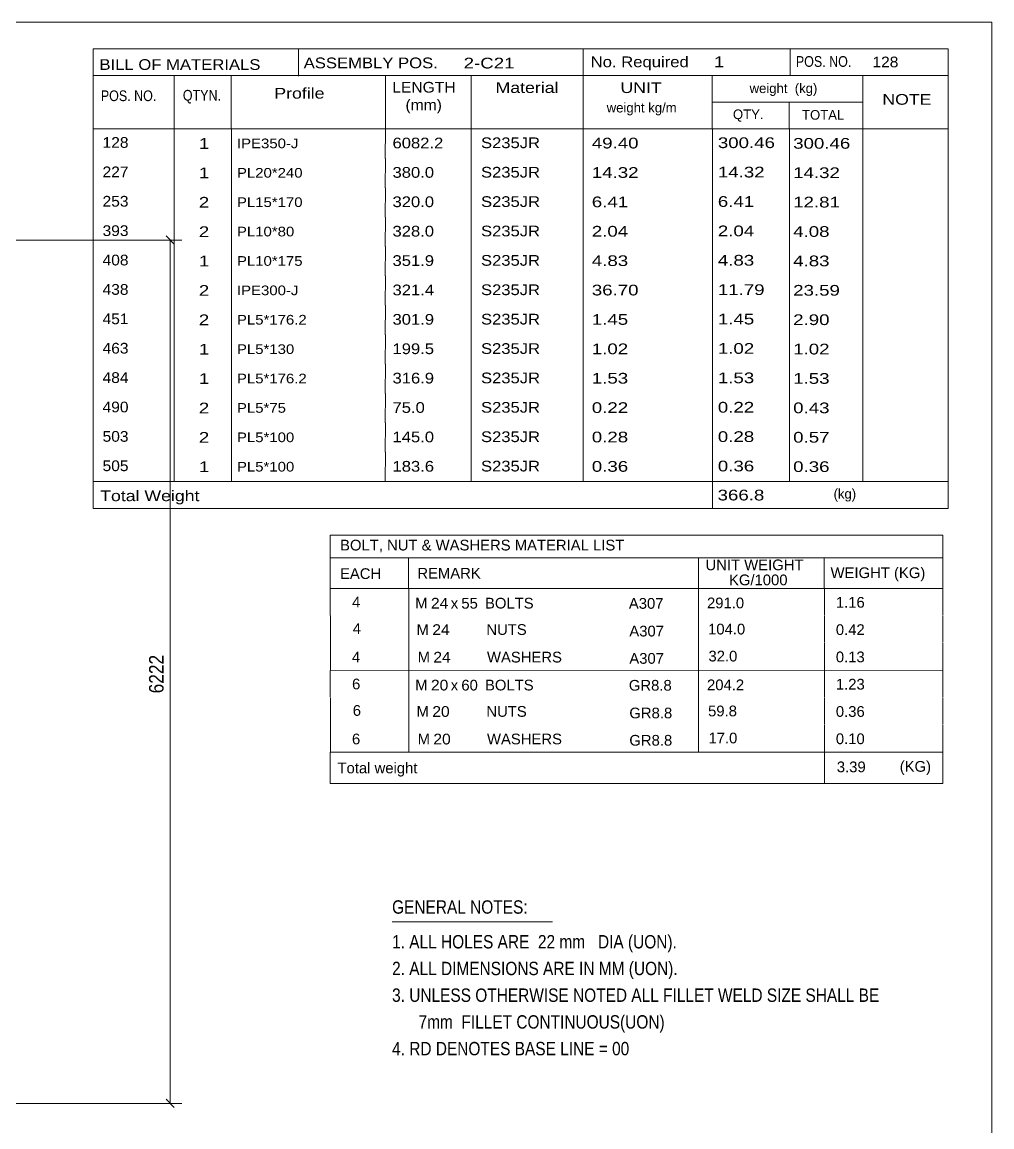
# Model space of a CAD drawing. Header units: millimetres. Extents: x 2 to 579, y 1 to 405.
# Drawn here: x 379.3 to 579, y 177.6 to 405 of the extents above; entities that cross this region are included whole.
import ezdxf

# ---------------------------------------------------------------- set-up
doc = ezdxf.new("R2010")
doc.units = ezdxf.units.MM
doc.linetypes.add('XKITLINE00', pattern=[0])
for name, color, linetype, lineweight in [('Dimensions', 7, 'Continuous', 0), ('DrawingSheet', 5, 'Continuous', 0), ('OtherObjectType', 7, 'Continuous', 0)]:
    doc.layers.add(name, color=color, linetype=linetype, lineweight=lineweight)
doc.styles.add('ARIAL', font='ARIAL.TTF')
doc.styles.add('ARIAL_NARROW', font='ARIALN.TTF')

# ---------------------------------------------------------------- blocks, each defined once
blk = doc.blocks.new('*A102')
at = {"layer": 'DrawingSheet', "color": 5, "linetype": 'XKITLINE00', "lineweight": 0}
for p, q in [((579, 405), (5, 405)), ((579, 5), (579, 405))]:
    blk.add_line(p, q, dxfattribs=at)
blk = doc.blocks.new('*A103')
at = {"layer": 'OtherObjectType', "color": 7, "linetype": 'XKITLINE00', "lineweight": 0}
for p, q in [((442.76, 299.4), (442.75, 288.4)), ((442.76, 299.4), (568.88, 299.4)), ((568.88, 299.4), (568.88, 288.4)), ((442.75, 294.75), (568.88, 294.75)), ((458.87, 294.76), (458.87, 288.4)), ((518.57, 294.76), (518.57, 288.4)), ((544.47, 294.74), (544.47, 288.4)), ((442.76, 288.37), (442.76, 282.87)), ((442.77, 288.4), (568.88, 288.4)), ((458.92, 288.4), (458.92, 282.78)), ((518.57, 288.4), (518.57, 282.78)), ((544.5, 288.4), (544.5, 282.9)), ((568.88, 288.4), (568.88, 282.9)), ((442.79, 282.78), (442.79, 277.17)), ((458.95, 282.78), (458.95, 277.16)), ((518.57, 282.78), (518.57, 277.16)), ((544.5, 282.78), (544.5, 277.28)), ((568.88, 282.78), (568.88, 277.28)), ((442.79, 277.15), (442.79, 271.58)), ((458.95, 277.16), (458.95, 271.54)), ((518.57, 277.16), (518.57, 271.54)), ((544.5, 277.16), (544.5, 271.55)), ((568.88, 277.16), (568.88, 271.55)), ((568.88, 271.55), (442.75, 271.58)), ((442.76, 271.51), (442.76, 266.01)), ((458.92, 271.54), (458.92, 265.92)), ((518.57, 271.54), (518.57, 265.92)), ((544.5, 271.54), (544.5, 266.04)), ((568.88, 271.54), (568.88, 266.04)), ((442.79, 265.92), (442.79, 260.31)), ((458.95, 265.92), (458.95, 260.31)), ((518.57, 265.92), (518.57, 260.31)), ((544.5, 265.92), (544.5, 260.42)), ((568.88, 265.92), (568.88, 260.42)), ((442.79, 260.29), (442.79, 254.72)), ((458.95, 260.3), (458.95, 254.69)), ((518.57, 260.31), (518.57, 254.69)), ((544.5, 260.3), (544.5, 254.7)), ((568.88, 260.3), (568.88, 254.69)), ((568.88, 254.69), (442.75, 254.72)), ((442.78, 254.69), (442.78, 248.28)), ((442.85, 254.68), (568.87, 254.69)), ((544.5, 254.65), (544.5, 248.24)), ((568.87, 254.66), (568.87, 248.24)), ((442.77, 248.24), (568.87, 248.24))]:
    blk.add_line(p, q, dxfattribs=at)
at = {"layer": 'OtherObjectType', "color": 7, "style": 'ARIAL_NARROW'}
for s, width, p in [('BOLT, NUT & WASHERS MATERIAL LIST', 1.211571, (444.79, 296.24)), ('UNIT WEIGHT', 1.211571, (520.03, 292.17)), ('EACH', 1.211571, (444.78, 290.37)), ('REMARK', 1.211571, (460.7, 290.46)), (' KG/1000', 1.211571, (524.02, 289.08)), ('WEIGHT (KG)', 1.211571, (545.78, 290.55)), ('4', 1.211571, (447.26, 284.5)), ('291.0', 1.211571, (520.34, 284.33)), ('1.16', 1.211571, (546.87, 284.46)), ('M', 1.211571, (460.26, 284.3)), ('24', 1.275, (463.5, 284.28)), ('x', 1.211571, (467.58, 284.28)), ('55', 1.211571, (469.76, 284.27)), ('BOLTS', 1.211571, (474.63, 284.29)), ('A307', 1.211571, (504.25, 284.24)), ('4', 1.211571, (447.4, 279.06)), ('M', 1.211571, (460.54, 278.86)), ('24', 1.275, (463.78, 278.84)), ('NUTS', 1.211571, (474.91, 278.86)), ('A307', 1.211571, (504.35, 278.54)), ('104.0', 1.211571, (520.56, 278.95)), ('0.42', 1.211571, (546.87, 278.84)), ('4', 1.211571, (447.24, 273.19)), ('M', 1.211571, (460.76, 273.19)), ('24', 1.275, (464, 273.17)), ('WASHERS', 1.211571, (475.04, 273.18)), ('32.0', 1.211571, (520.64, 273.39)), ('0.13', 1.211571, (546.87, 273.23)), ('A307', 1.211571, (504.35, 272.92)), ('6', 1.211571, (447.26, 267.65)), ('M', 1.211571, (460.26, 267.44)), ('20', 1.275, (463.5, 267.42)), ('x', 1.211571, (467.58, 267.42)), ('60', 1.211571, (469.76, 267.41)), ('BOLTS', 1.211571, (474.63, 267.43)), ('GR8.8', 1.211571, (504.25, 267.38)), ('204.2', 1.211571, (520.34, 267.47)), ('1.23', 1.211571, (546.87, 267.61)), ('6', 1.211571, (447.4, 262.2)), ('M', 1.211571, (460.54, 262.01)), ('20', 1.275, (463.78, 261.99)), ('NUTS', 1.211571, (474.91, 262)), ('GR8.8', 1.211571, (504.35, 261.68)), ('59.8', 1.211571, (520.56, 262.1)), ('0.36', 1.211571, (546.87, 261.99)), ('6', 1.211571, (447.24, 256.33)), ('M', 1.211571, (460.76, 256.33)), ('20', 1.275, (464, 256.31)), ('WASHERS', 1.211571, (475.04, 256.33)), ('GR8.8', 1.211571, (504.35, 256.06)), ('17.0', 1.211571, (520.64, 256.53)), ('0.10', 1.211571, (546.87, 256.37)), ('Total weight', 1.211571, (444.26, 250.36)), ('3.39', 1.211571, (547.07, 250.59)), ('(KG)', 1.211571, (560.02, 250.69))]:
    blk.add_text(s, height=2.2, dxfattribs=dict(at, width=width)).set_placement(p)
blk = doc.blocks.new('*A104')
at = {"layer": 'OtherObjectType', "color": 7, "linetype": 'XKITLINE00', "lineweight": 0}
blk.add_line((455.5, 219.82), (488.5, 219.82), dxfattribs=at)
at = {"layer": 'OtherObjectType', "color": 7, "style": 'ARIAL_NARROW', "width": 1.008832}
for s, p in [('GENERAL NOTES:', (455.5, 221.47)), ('1. ALL HOLES ARE  22 mm   DIA (UON).', (455.5, 214.32)), ('2. ALL DIMENSIONS ARE IN MM (UON).', (455.5, 208.82)), ('3. UNLESS OTHERWISE NOTED ALL FILLET WELD SIZE SHALL BE', (455.5, 203.32)), ('7mm  FILLET CONTINUOUS(UON)', (460.95, 197.82)), ('4. RD DENOTES BASE LINE = 00', (455.5, 192.32))]:
    blk.add_text(s, height=2.75, dxfattribs=at).set_placement(p)
blk = doc.blocks.new('*A108')
at = {"layer": 'OtherObjectType', "color": 7, "linetype": 'XKITLINE00', "lineweight": 0}
for p, q in [((393.98, 399.5), (569.98, 399.5)), ((393.98, 399.5), (393.98, 388.5)), ((436.26, 399.42), (436.26, 393.87)), ((494.85, 394), (494.85, 399.5)), ((537.43, 393.96), (537.43, 399.42)), ((569.98, 394), (569.98, 399.5)), ((393.98, 394), (569.98, 394)), ((410.64, 394), (410.64, 383)), ((422.4, 393.98), (422.4, 383.03)), ((454.12, 393.99), (454.13, 383)), ((471.78, 393.98), (471.78, 383)), ((494.85, 393.98), (494.85, 383)), ((521.43, 394), (521.43, 383)), ((552.42, 394), (552.42, 383)), ((569.98, 394), (569.98, 388.5)), ((393.98, 388.5), (393.98, 383)), ((521.45, 388.52), (552.45, 388.52)), ((537.28, 388.52), (537.28, 383)), ((569.98, 388.5), (569.98, 383)), ((393.98, 383), (569.98, 383)), ((393.98, 383), (393.98, 376.95)), ((410.63, 383), (410.63, 376.95)), ((422.44, 382.99), (422.44, 376.95)), ((454.12, 383), (454.11, 376.95)), ((471.79, 383), (471.79, 376.95)), ((494.87, 383), (494.87, 376.95)), ((521.44, 383), (521.44, 376.95)), ((537.33, 382.95), (537.33, 376.95)), ((552.43, 383), (552.43, 376.95)), ((569.98, 383), (569.98, 376.95)), ((393.98, 376.95), (393.98, 370.9)), ((410.63, 376.95), (410.63, 370.9)), ((422.44, 376.94), (422.44, 370.9)), ((454.12, 376.95), (454.11, 370.9)), ((471.79, 376.95), (471.79, 370.9)), ((494.87, 376.95), (494.87, 370.9)), ((521.44, 376.95), (521.44, 370.9)), ((537.33, 376.9), (537.33, 370.9)), ((552.43, 376.95), (552.43, 370.9)), ((569.98, 376.95), (569.98, 370.9)), ((393.98, 370.9), (393.98, 364.85)), ((410.63, 370.9), (410.63, 364.85)), ((422.44, 370.89), (422.44, 364.85)), ((454.12, 370.9), (454.11, 364.85)), ((471.79, 370.9), (471.79, 364.85)), ((494.87, 370.9), (494.87, 364.85)), ((521.44, 370.9), (521.44, 364.85)), ((537.33, 370.85), (537.33, 364.85)), ((552.43, 370.9), (552.43, 364.85)), ((569.98, 370.9), (569.98, 364.85)), ((393.98, 364.85), (393.98, 358.8)), ((410.63, 364.85), (410.63, 358.8)), ((422.44, 364.84), (422.44, 358.8)), ((454.12, 364.85), (454.11, 358.8)), ((471.79, 364.85), (471.79, 358.8)), ((494.87, 364.85), (494.87, 358.8)), ((521.44, 364.85), (521.44, 358.8)), ((537.33, 364.8), (537.33, 358.8)), ((552.43, 364.85), (552.43, 358.8)), ((569.98, 364.85), (569.98, 358.8)), ((393.98, 358.8), (393.98, 352.75)), ((410.63, 358.8), (410.63, 352.75)), ((422.44, 358.79), (422.44, 352.75)), ((454.12, 358.8), (454.11, 352.75)), ((471.79, 358.8), (471.79, 352.75)), ((494.87, 358.8), (494.87, 352.75)), ((521.44, 358.8), (521.44, 352.75)), ((537.33, 358.75), (537.33, 352.75)), ((552.43, 358.8), (552.43, 352.75)), ((569.98, 358.8), (569.98, 352.75)), ((393.98, 352.75), (393.98, 346.7)), ((410.63, 352.75), (410.63, 346.7)), ((422.44, 352.74), (422.44, 346.7)), ((454.12, 352.75), (454.11, 346.7)), ((471.79, 352.75), (471.79, 346.7)), ((494.87, 352.75), (494.87, 346.7)), ((521.44, 352.75), (521.44, 346.7)), ((537.33, 352.7), (537.33, 346.7)), ((552.43, 352.75), (552.43, 346.7)), ((569.98, 352.75), (569.98, 346.7)), ((393.98, 346.7), (393.98, 340.65)), ((410.63, 346.7), (410.63, 340.65)), ((422.44, 346.69), (422.44, 340.65)), ((454.12, 346.7), (454.11, 340.65)), ((471.79, 346.7), (471.79, 340.65)), ((494.87, 346.7), (494.87, 340.65)), ((521.44, 346.7), (521.44, 340.65)), ((537.33, 346.65), (537.33, 340.65)), ((552.43, 346.7), (552.43, 340.65)), ((569.98, 346.7), (569.98, 340.65)), ((393.98, 340.65), (393.98, 334.6)), ((410.63, 340.65), (410.63, 334.6)), ((422.44, 340.64), (422.44, 334.6)), ((454.12, 340.65), (454.11, 334.6)), ((471.79, 340.65), (471.79, 334.6)), ((494.87, 340.65), (494.87, 334.6)), ((521.44, 340.65), (521.44, 334.6)), ((537.33, 340.6), (537.33, 334.6)), ((552.43, 340.65), (552.43, 334.6)), ((569.98, 340.65), (569.98, 334.6)), ((393.98, 334.6), (393.98, 328.55)), ((410.63, 334.6), (410.63, 328.55)), ((422.44, 334.59), (422.44, 328.55)), ((454.12, 334.6), (454.11, 328.55)), ((471.79, 334.6), (471.79, 328.55)), ((494.87, 334.6), (494.87, 328.55)), ((521.44, 334.6), (521.44, 328.55)), ((537.33, 334.55), (537.33, 328.55)), ((552.43, 334.6), (552.43, 328.55)), ((569.98, 334.6), (569.98, 328.55)), ((393.98, 328.55), (393.98, 322.5)), ((410.63, 328.55), (410.63, 322.5)), ((422.44, 328.54), (422.44, 322.5)), ((454.12, 328.55), (454.11, 322.5)), ((471.79, 328.55), (471.79, 322.5)), ((494.87, 328.55), (494.87, 322.5)), ((521.44, 328.55), (521.44, 322.5)), ((537.33, 328.5), (537.33, 322.5)), ((552.43, 328.55), (552.43, 322.5)), ((569.98, 328.55), (569.98, 322.5)), ((393.98, 322.5), (393.98, 316.45)), ((410.63, 322.5), (410.63, 316.45)), ((422.44, 322.49), (422.44, 316.45)), ((454.12, 322.5), (454.11, 316.45)), ((471.79, 322.5), (471.79, 316.45)), ((494.87, 322.5), (494.87, 316.45)), ((521.44, 322.5), (521.44, 316.45)), ((537.33, 322.45), (537.33, 316.45)), ((552.43, 322.5), (552.43, 316.45)), ((569.98, 322.5), (569.98, 316.45)), ((393.98, 316.45), (393.98, 310.4)), ((410.63, 316.45), (410.63, 310.4)), ((422.44, 316.44), (422.44, 310.4)), ((454.12, 316.45), (454.11, 310.4)), ((471.79, 316.45), (471.79, 310.4)), ((494.87, 316.45), (494.87, 310.4)), ((521.44, 316.45), (521.44, 310.4)), ((537.33, 316.4), (537.33, 310.4)), ((552.43, 316.45), (552.43, 310.4)), ((569.98, 316.45), (569.98, 310.4)), ((393.98, 310.4), (569.98, 310.4)), ((393.98, 310.4), (393.98, 304.9)), ((521.44, 310.4), (521.44, 304.9)), ((569.98, 310.4), (569.98, 304.9)), ((393.98, 304.9), (569.98, 304.9))]:
    blk.add_line(p, q, dxfattribs=at)
at = {"layer": 'OtherObjectType', "color": 7, "style": 'ARIAL_NARROW'}
for s, height, width, p in [('No. Required', 2.2, 1.36, (496.39, 395.72)), ('POS. NO.', 2.2, 1.02, (538.63, 395.79)), ('BILL OF MATERIALS', 2.2, 1.36, (395.25, 395.16)), ('ASSEMBLY POS.', 2.2, 1.36, (437.3, 395.5)), ('2-C21', 2.2, 1.525501, (470.23, 395.46)), ('1', 2.2, 1.525501, (521.75, 395.72)), ('128', 2.2, 1.270501, (554.4, 395.69)), ('Profile', 2.2, 1.445, (431.26, 389.25)), ('LENGTH', 2.2, 1.275, (455.54, 390.49)), ('Material', 2.2, 1.445, (476.81, 390.41)), ('UNIT', 2.2, 1.445, (502.52, 390.4)), ('weight  (kg)', 1.98, 1.19, (529.11, 390.39)), ('POS. NO.', 2.2, 1.02, (395.53, 388.74)), ('QTYN.', 2.2, 1.02, (412.42, 388.84)), ('(mm)', 2.2, 1.275, (458.26, 386.86)), ('NOTE', 2.2, 1.445, (556.44, 387.99)), ('weight kg/m', 1.98, 1.19, (499.69, 386.4)), ('QTY.', 1.98, 1.19, (525.68, 385.03)), ('TOTAL', 1.98, 1.19, (539.9, 384.91)), ('128', 2.2, 1.270501, (395.89, 379.12)), ('1', 2.2, 1.525501, (415.71, 378.91)), ('IPE350-J', 1.98, 1.355501, (423.56, 379.04)), ('6082.2', 2.2, 1.355501, (455.59, 379.01)), ('S235JR', 2.2, 1.355501, (473.81, 379.05)), ('49.40', 2.2, 1.525501, (496.62, 378.99)), ('300.46', 2.2, 1.525501, (522.57, 379.07)), ('300.46', 2.2, 1.525501, (538.08, 378.94)), ('227', 2.2, 1.270501, (395.89, 373.07)), ('14.32', 2.2, 1.525501, (522.57, 373.02)), ('1', 2.2, 1.525501, (415.71, 372.86)), ('PL20*240', 1.98, 1.355501, (423.56, 372.99)), ('380.0', 2.2, 1.355501, (455.59, 372.96)), ('S235JR', 2.2, 1.355501, (473.81, 373)), ('14.32', 2.2, 1.525501, (496.62, 372.94)), ('14.32', 2.2, 1.525501, (538.08, 372.89)), ('253', 2.2, 1.270501, (395.89, 367.02)), ('2', 2.2, 1.525501, (415.71, 366.81)), ('PL15*170', 1.98, 1.355501, (423.56, 366.94)), ('320.0', 2.2, 1.355501, (455.59, 366.91)), ('S235JR', 2.2, 1.355501, (473.81, 366.95)), ('6.41', 2.2, 1.525501, (496.62, 366.89)), ('6.41', 2.2, 1.525501, (522.57, 366.97)), ('12.81', 2.2, 1.525501, (538.08, 366.84)), ('393', 2.2, 1.270501, (395.89, 360.97)), ('2', 2.2, 1.525501, (415.71, 360.76)), ('PL10*80', 1.98, 1.355501, (423.56, 360.89)), ('328.0', 2.2, 1.355501, (455.59, 360.86)), ('S235JR', 2.2, 1.355501, (473.81, 360.9)), ('2.04', 2.2, 1.525501, (496.62, 360.84)), ('2.04', 2.2, 1.525501, (522.57, 360.92)), ('4.08', 2.2, 1.525501, (538.08, 360.79)), ('408', 2.2, 1.270501, (395.89, 354.92)), ('S235JR', 2.2, 1.355501, (473.81, 354.85)), ('4.83', 2.2, 1.525501, (522.57, 354.87)), ('1', 2.2, 1.525501, (415.71, 354.71)), ('PL10*175', 1.98, 1.355501, (423.56, 354.84)), ('351.9', 2.2, 1.355501, (455.59, 354.81)), ('4.83', 2.2, 1.525501, (496.62, 354.79)), ('4.83', 2.2, 1.525501, (538.08, 354.74)), ('438', 2.2, 1.270501, (395.89, 348.87)), ('2', 2.2, 1.525501, (415.71, 348.66)), ('IPE300-J', 1.98, 1.355501, (423.56, 348.79)), ('321.4', 2.2, 1.355501, (455.59, 348.76)), ('S235JR', 2.2, 1.355501, (473.81, 348.8)), ('36.70', 2.2, 1.525501, (496.62, 348.74)), ('11.79', 2.2, 1.525501, (522.57, 348.82)), ('23.59', 2.2, 1.525501, (538.08, 348.69)), ('451', 2.2, 1.270501, (395.89, 342.82)), ('2', 2.2, 1.525501, (415.71, 342.61)), ('PL5*176.2', 1.98, 1.355501, (423.56, 342.74)), ('301.9', 2.2, 1.355501, (455.59, 342.71)), ('S235JR', 2.2, 1.355501, (473.81, 342.75)), ('1.45', 2.2, 1.525501, (496.62, 342.69)), ('1.45', 2.2, 1.525501, (522.57, 342.77)), ('2.90', 2.2, 1.525501, (538.08, 342.64)), ('463', 2.2, 1.270501, (395.89, 336.77)), ('199.5', 2.2, 1.355501, (455.59, 336.66)), ('S235JR', 2.2, 1.355501, (473.81, 336.7)), ('1.02', 2.2, 1.525501, (496.62, 336.64)), ('1.02', 2.2, 1.525501, (522.57, 336.72)), ('1', 2.2, 1.525501, (415.71, 336.56)), ('PL5*130', 1.98, 1.355501, (423.56, 336.69)), ('1.02', 2.2, 1.525501, (538.08, 336.59)), ('484', 2.2, 1.270501, (395.89, 330.72)), ('1', 2.2, 1.525501, (415.71, 330.51)), ('PL5*176.2', 1.98, 1.355501, (423.56, 330.64)), ('316.9', 2.2, 1.355501, (455.59, 330.61)), ('S235JR', 2.2, 1.355501, (473.81, 330.65)), ('1.53', 2.2, 1.525501, (496.62, 330.59)), ('1.53', 2.2, 1.525501, (522.57, 330.67)), ('1.53', 2.2, 1.525501, (538.08, 330.54)), ('490', 2.2, 1.270501, (395.89, 324.67)), ('2', 2.2, 1.525501, (415.71, 324.46)), ('PL5*75', 1.98, 1.355501, (423.56, 324.59)), ('75.0', 2.2, 1.355501, (455.59, 324.56)), ('S235JR', 2.2, 1.355501, (473.81, 324.6)), ('0.22', 2.2, 1.525501, (496.62, 324.54)), ('0.22', 2.2, 1.525501, (522.57, 324.62)), ('0.43', 2.2, 1.525501, (538.08, 324.49)), ('503', 2.2, 1.270501, (395.89, 318.62)), ('145.0', 2.2, 1.355501, (455.59, 318.51)), ('S235JR', 2.2, 1.355501, (473.81, 318.55)), ('0.28', 2.2, 1.525501, (496.62, 318.49)), ('0.28', 2.2, 1.525501, (522.57, 318.57)), ('0.57', 2.2, 1.525501, (538.08, 318.44)), ('2', 2.2, 1.525501, (415.71, 318.41)), ('PL5*100', 1.98, 1.355501, (423.56, 318.54)), ('505', 2.2, 1.270501, (395.89, 312.57)), ('1', 2.2, 1.525501, (415.71, 312.36)), ('PL5*100', 1.98, 1.355501, (423.56, 312.49)), ('183.6', 2.2, 1.355501, (455.59, 312.46)), ('S235JR', 2.2, 1.355501, (473.81, 312.5)), ('0.36', 2.2, 1.525501, (496.62, 312.44)), ('0.36', 2.2, 1.525501, (522.57, 312.52)), ('0.36', 2.2, 1.525501, (538.08, 312.39)), ('Total Weight', 2.2, 1.445, (395.4, 306.39)), ('366.8', 2.2, 1.525501, (522.52, 306.54)), ('(kg)', 1.98, 1.19, (546.4, 306.91))]:
    blk.add_text(s, height=height, dxfattribs=dict(at, width=width)).set_placement(p)
blk = doc.blocks.new('*A110')
at = {"layer": 'Dimensions', "color": 7, "linetype": 'XKITLINE00', "lineweight": 0}
for p, q in [((321.54, 360.12), (412.21, 360.12)), ((408.96, 360.97), (410.66, 359.27)), ((409.81, 182.43), (409.81, 360.12)), ((261, 182.43), (412.21, 182.43)), ((408.96, 183.28), (410.66, 181.58))]:
    blk.add_line(p, q, dxfattribs=at)
at = {"layer": 'Dimensions', "color": 3}
for p in [(409.81, 360.12), (409.81, 182.43)]:
    blk.add_point(p, dxfattribs=at)
at = {"layer": 'Dimensions', "color": 3, "style": 'ARIAL', "width": 0.85}
blk.add_text('6222', height=3, rotation=90.0002, dxfattribs=at).set_placement((408.46, 266.82))

msp = doc.modelspace()

# ---------------------------------------------------------------- block references
at = {"lineweight": 0}
for name in ['*A102', '*A108', '*A110', '*A103', '*A104']:
    msp.add_blockref(name, (0, 0), dxfattribs=at)

doc.saveas('drawing.dxf')
